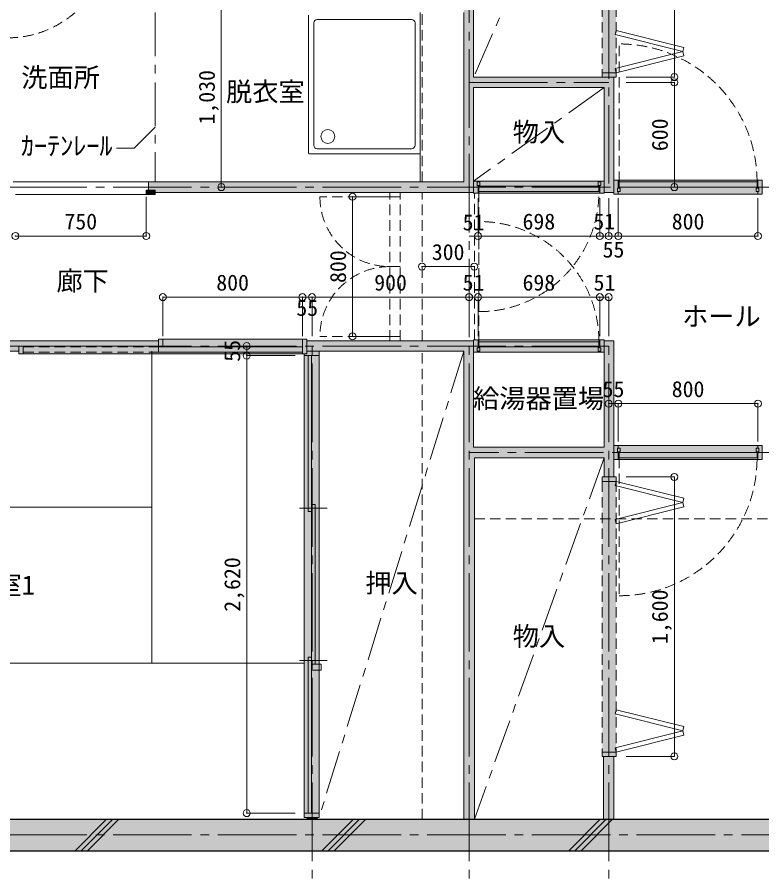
# Model space of a CAD drawing. Units: millimetres at full size, sheet at 1:50. Extents: x -9674 to 9699, y -6794 to 6791.
# Drawn here: x -568 to 3700, y -3167 to 1745 of the extents above; entities that cross this region are included whole.
import ezdxf
from ezdxf.enums import TextEntityAlignment as Align

# ---------------------------------------------------------------- set-up
doc = ezdxf.new("R2010")
doc.units = ezdxf.units.MM
doc.header["$LTSCALE"] = 50
doc.header["$PDMODE"] = 32
doc.header["$PDSIZE"] = 40
for name, pattern in [('CHAIN1', [8, 5, -1, 1, -1]), ('CHAIN2', [12, 9, -1, 1, -1]), ('DASHED1', [1.8, 1.2, -0.6])]:
    doc.linetypes.add(name, pattern=pattern)
for name, color, linetype, lineweight in [('1-0_芯', 7, 'CHAIN2', 9), ('1-1_躯体', 2, 'Continuous', 25), ('1-2_間仕切', 3, 'Continuous', 18), ('1-3_建具', 3, 'Continuous', 18), ('1-4_仕上げ', 4, 'Continuous', 9), ('1-5_設備', 7, 'Continuous', 9), ('1-7_その他', 7, 'DASHED1', 9), ('1-8_ハッチ', 4, 'Continuous', 9), ('1-A_文字', 7, 'Continuous', 9), ('1-B_寸法', 7, 'Continuous', 9), ('1-C_梁', 7, 'DASHED1', 9), ('1-D_記号', 7, 'CHAIN1', 9)]:
    doc.layers.add(name, color=color, linetype=linetype, lineweight=lineweight)
doc.layers.add('4-0', color=1, linetype='Continuous')
doc.layers.add('4-2', color=4, linetype='Continuous')
doc.styles.add('ＭＳ ゴシック', font='')
doc.styles.get('ＭＳ ゴシック').set_extended_font_data('MS Gothic')

msp = doc.modelspace()

# ---------------------------------------------------------------- linework, layer by layer
at = {"layer": '1-0_芯'}
for p, q in [((2022.5, -3688.13), (2022.5, 4241.87)), ((2822.5, 4241.87), (2822.5, 771.87)), ((2022.5, 1371.87), (2822.5, 1371.87)), ((-8417.5, 771.87), (8192.5, 771.87)), ((-8417.5, -138.13), (2822.5, -138.13)), ((1122.5, -3688.13), (1122.5, -138.13)), ((2822.5, -3688.13), (2822.5, -138.13)), ((8192.5, -748.13), (2022.5, -748.13)), ((-8417.5, -2938.13), (8192.5, -2938.13))]:
    msp.add_line(p, q, dxfattribs=at)
at = {"layer": '1-1_躯体'}
for p, q in [((-6617.5, -2848.13), (6182.5, -2848.13)), ((-6617.5, -3028.13), (6182.5, -3028.13))]:
    msp.add_line(p, q, dxfattribs=at)
at = {"layer": '1-2_間仕切'}
for p, q in [((2048.5, 1401.87), (2048.5, 3116.87)), ((1992.5, 801.87), (1992.5, 1771.87)), ((2048.5, 1401.87), (2796.5, 1401.87)), ((2852.5, 802.87), (2852.5, 1401.87)), ((2048.5, 806.87), (2048.5, 1341.87)), ((185, 754.37), (185, 801.87)), ((185, 801.87), (1992.5, 801.87)), ((2048.5, 741.87), (222.5, 741.87)), ((2852.5, 741.87), (2796.5, 741.87)), ((-2507.5, -108.13), (242.5, -108.13)), ((-532.5, -138.13), (242.5, -138.13)), ((1092.5, -108.13), (2048.5, -108.13)), ((2048.5, -718.13), (2048.5, -108.13)), ((2796.5, -108.13), (2852.5, -108.13)), ((2796.5, -718.13), (2796.5, -108.13)), ((2852.5, -718.13), (2852.5, -108.13)), ((-2507.5, -168.13), (-557.5, -168.13)), ((1092.5, -168.13), (1992.5, -168.13)), ((1992.5, -2848.13), (1992.5, -168.13)), ((2048.5, -718.13), (2796.5, -718.13)), ((2052.5, -2848.13), (2052.5, -778.13)), ((2052.5, -778.13), (2796.5, -778.13)), ((2796.5, -778.13), (2796.5, -888.13)), ((2852.5, -888.13), (2852.5, -778.13)), ((2792.5, -2848.13), (2792.5, -2488.13)), ((2852.5, -2848.13), (2852.5, -2488.13)), ((1092.5, -2848.13), (1092.5, -2838.13)), ((1152.5, -2848.13), (1152.5, -2838.13))]:
    msp.add_line(p, q, dxfattribs=at)
msp.add_lwpolyline([(2048.5, 1341.87), (2796.5, 1341.87), (2796.5, 801.87)], dxfattribs=at)
at = {"layer": '1-3_建具', "color": 7, "linetype": 'DASHED1', "lineweight": 9}
for p, q in [((2785, 2976.87), (2785, 1426.87)), ((2865, 2976.87), (2865, 1426.87)), ((2882.5, 801.87), (2882.5, 1591.87)), ((1567.5, -108.13), (1567.5, 741.87)), ((1627.5, -108.13), (1627.5, 741.87)), ((2078.5, 746.87), (2078.5, 58.87)), ((1567.5, 716.87), (1167.5, 716.87)), ((1627.5, 716.87), (1567.5, 716.87)), ((2078.5, -113.13), (2078.5, 574.87)), ((1567.5, 316.87), (1627.5, 316.87)), ((1567.5, -83.13), (1167.5, -83.13)), ((1567.5, -83.13), (1627.5, -83.13)), ((-532.5, -143.13), (242.5, -143.13)), ((-532.5, -173.13), (242.5, -173.13)), ((2882.5, -778.13), (2882.5, -1568.13)), ((2785, -913.13), (2785, -2463.13)), ((2865, -913.13), (2865, -2463.13))]:
    msp.add_line(p, q, dxfattribs=at)
at = {"layer": '1-3_建具', "color": 7, "lineweight": 9}
for p, q in [((2858.94, 1645.15), (2865, 1669.4)), ((2858.94, 1645.15), (3246.99, 1548.14)), ((3253.06, 1572.39), (2865, 1669.4)), ((3246.99, 1548.14), (3253.06, 1572.39)), ((2865, 1426.87), (2785, 1426.87)), ((2785, 1401.87), (2785, 1426.87)), ((2858.94, 1451.12), (2865, 1426.87)), ((2865, 1401.87), (2865, 1426.87)), ((2865, 1401.87), (2785, 1401.87)), ((185, 801.87), (-590, 801.87)), ((2073.5, 806.87), (2771.5, 806.87)), ((2877.5, 811.87), (3677.5, 811.87)), ((2771.5, 736.87), (2073.5, 736.87)), ((-577.5, 729.37), (172.5, 729.37)), ((3677.5, 731.87), (2877.5, 731.87)), ((267.5, -98.13), (1067.5, -98.13)), ((-557.5, -138.13), (-557.5, -163.13)), ((-532.5, -183.13), (-532.5, -138.13)), ((242.5, -173.13), (242.5, -143.13)), ((242.5, -143.13), (1067.5, -143.13)), ((2771.5, -103.13), (2073.5, -103.13)), ((-532.5, -183.13), (1067.5, -183.13)), ((242.5, -173.13), (1067.5, -173.13)), ((1077.5, -2813.13), (1077.5, -193.13)), ((1162.5, -193.13), (1162.5, -2813.13)), ((2073.5, -173.13), (2771.5, -173.13)), ((3677.5, -708.13), (2877.5, -708.13)), ((2877.5, -788.13), (3677.5, -788.13)), ((2865, -888.13), (2785, -888.13)), ((2858.94, -937.38), (2865, -913.13)), ((2865, -913.13), (2865, -888.13)), ((1210, -1066.46), (1050, -1066.46)), ((2858.94, -1131.41), (3246.99, -1034.4)), ((3253.06, -1058.65), (2865, -1155.67)), ((3246.99, -1034.4), (3253.06, -1058.65)), ((2858.94, -1131.41), (2865, -1155.67)), ((1210, -1939.8), (1050, -1939.8)), ((2858.94, -2244.85), (2865, -2220.6)), ((2858.94, -2244.85), (3246.99, -2341.86)), ((3253.06, -2317.61), (2865, -2220.6)), ((3246.99, -2341.86), (3253.06, -2317.61)), ((2858.94, -2438.88), (2865, -2463.13)), ((2865, -2463.13), (2785, -2463.13)), ((2785, -2488.13), (2785, -2463.13)), ((2865, -2488.13), (2785, -2488.13)), ((2865, -2488.13), (2865, -2463.13))]:
    msp.add_line(p, q, dxfattribs=at)
at = {"layer": '1-3_建具'}
for p, q in [((2068.5, 801.87), (2083.5, 801.87)), ((2068.5, 781.87), (2068.5, 801.87)), ((2073.5, 806.87), (2073.5, 801.87)), ((2083.5, 781.87), (2083.5, 801.87)), ((2761.5, 781.87), (2761.5, 801.87)), ((2776.5, 801.87), (2761.5, 801.87)), ((2771.5, 806.87), (2771.5, 801.87)), ((2776.5, 781.87), (2776.5, 801.87)), ((2852.5, 811.87), (2852.5, 731.87)), ((2852.5, 811.87), (2877.5, 811.87)), ((2877.5, 766.87), (2877.5, 811.87)), ((2882.5, 771.87), (2882.5, 801.87)), ((2882.5, 801.87), (3672.5, 801.87)), ((3672.5, 801.87), (3672.5, 771.87)), ((3677.5, 766.87), (3677.5, 811.87)), ((172.5, 729.37), (172.5, 754.37)), ((222.5, 754.37), (172.5, 754.37)), ((222.5, 729.37), (222.5, 754.37)), ((2073.5, 736.87), (2048.5, 736.87)), ((2068.5, 781.87), (2083.5, 781.87)), ((2073.5, 781.87), (2073.5, 736.87)), ((2078.5, 746.87), (2078.5, 776.87)), ((2766.5, 776.87), (2078.5, 776.87)), ((2078.5, 746.87), (2766.5, 746.87)), ((2776.5, 781.87), (2761.5, 781.87)), ((2766.5, 746.87), (2766.5, 776.87)), ((2771.5, 781.87), (2771.5, 736.87)), ((2771.5, 736.87), (2796.5, 736.87)), ((2872.5, 766.87), (2887.5, 766.87)), ((2872.5, 746.87), (2872.5, 766.87)), ((2887.5, 746.87), (2872.5, 746.87)), ((2877.5, 746.87), (2877.5, 731.87)), ((3672.5, 771.87), (2882.5, 771.87)), ((2887.5, 766.87), (2887.5, 746.87)), ((3667.5, 766.87), (3667.5, 746.87)), ((3682.5, 766.87), (3667.5, 766.87)), ((3682.5, 746.87), (3667.5, 746.87)), ((3677.5, 746.87), (3677.5, 731.87)), ((3682.5, 766.87), (3682.5, 746.87)), ((222.5, 729.37), (172.5, 729.37)), ((2852.5, 731.87), (2877.5, 731.87)), ((3677.5, 731.87), (3702.5, 731.87)), ((267.5, -98.13), (242.5, -98.13)), ((242.5, -138.13), (242.5, -98.13)), ((267.5, -138.13), (267.5, -98.13)), ((1092.5, -98.13), (1067.5, -98.13)), ((1067.5, -98.13), (1067.5, -183.13)), ((1092.5, -183.13), (1092.5, -98.13)), ((-557.5, -183.13), (-557.5, -138.13)), ((267.5, -138.13), (242.5, -138.13)), ((2073.5, -103.13), (2048.5, -103.13)), ((2073.5, -148.13), (2073.5, -103.13)), ((2078.5, -113.13), (2078.5, -143.13)), ((2078.5, -113.13), (2766.5, -113.13)), ((2766.5, -143.13), (2078.5, -143.13)), ((2766.5, -113.13), (2766.5, -143.13)), ((2771.5, -103.13), (2796.5, -103.13)), ((2771.5, -148.13), (2771.5, -103.13)), ((2796.5, -113.13), (2796.5, -103.13)), ((-532.5, -183.13), (-557.5, -183.13)), ((1092.5, -183.13), (1067.5, -183.13)), ((1077.5, -183.13), (1077.5, -193.13)), ((1162.5, -193.13), (1077.5, -193.13)), ((1100, -193.13), (1100, -1086.46)), ((1120, -1086.46), (1120, -193.13)), ((1162.5, -193.13), (1162.5, -168.13)), ((2068.5, -148.13), (2068.5, -168.13)), ((2068.5, -148.13), (2083.5, -148.13)), ((2068.5, -168.13), (2083.5, -168.13)), ((2073.5, -173.13), (2073.5, -168.13)), ((2083.5, -148.13), (2083.5, -168.13)), ((2761.5, -148.13), (2761.5, -168.13)), ((2776.5, -148.13), (2761.5, -148.13)), ((2776.5, -168.13), (2761.5, -168.13)), ((2771.5, -173.13), (2771.5, -168.13)), ((2771.5, -173.13), (2796.5, -173.13)), ((2776.5, -148.13), (2776.5, -168.13)), ((2852.5, -788.13), (2852.5, -708.13)), ((2852.5, -708.13), (2877.5, -708.13)), ((2887.5, -723.13), (2872.5, -723.13)), ((2872.5, -723.13), (2872.5, -743.13)), ((2877.5, -723.13), (2877.5, -708.13)), ((2887.5, -743.13), (2887.5, -723.13)), ((3667.5, -743.13), (3667.5, -723.13)), ((3682.5, -723.13), (3667.5, -723.13)), ((3677.5, -708.13), (3702.5, -708.13)), ((3677.5, -723.13), (3677.5, -708.13)), ((3682.5, -743.13), (3682.5, -723.13)), ((2872.5, -743.13), (2887.5, -743.13)), ((2877.5, -743.13), (2877.5, -788.13)), ((2882.5, -748.13), (2882.5, -778.13)), ((3672.5, -748.13), (2882.5, -748.13)), ((2882.5, -778.13), (3672.5, -778.13)), ((3682.5, -743.13), (3667.5, -743.13)), ((3672.5, -778.13), (3672.5, -748.13)), ((3677.5, -743.13), (3677.5, -788.13)), ((2852.5, -788.13), (2877.5, -788.13)), ((1100, -1086.46), (1120, -1086.46)), ((1100, -1919.8), (1120, -1919.8)), ((1100, -1919.8), (1100, -2813.13)), ((1120, -1919.8), (1120, -2813.13)), ((1162.5, -2813.13), (1077.5, -2813.13)), ((1162.5, -2838.13), (1162.5, -2813.13))]:
    msp.add_line(p, q, dxfattribs=at)
at = {"layer": '1-3_建具', "color": 7, "lineweight": 9}
for points in [[(2858.94, 1451.12), (3246.99, 1548.14), (3253.06, 1523.88), (2865, 1426.87)], [(2865, -913.13), (2785, -913.13), (2785, -888.13)], [(2858.94, -937.38), (3246.99, -1034.4), (3253.06, -1010.15), (2865, -913.13)], [(2858.94, -2438.88), (3246.99, -2341.86), (3253.06, -2366.12), (2865, -2463.13)]]:
    msp.add_lwpolyline(points, dxfattribs=at)
at = {"layer": '1-3_建具'}
for points in [[(2073.5, 806.87), (2048.5, 806.87), (2048.5, 736.87)], [(2771.5, 806.87), (2796.5, 806.87), (2796.5, 736.87)], [(3677.5, 811.87), (3702.5, 811.87), (3702.5, 731.87)], [(-532.5, -183.13), (-532.5, -138.13), (-557.5, -138.13)], [(2073.5, -173.13), (2048.5, -173.13), (2048.5, -103.13)], [(3677.5, -788.13), (3702.5, -788.13), (3702.5, -708.13)], [(1120, -1959.8), (1120, -1046.46), (1140, -1046.46), (1140, -1959.8)], [(1162.5, -2838.13), (1077.5, -2838.13), (1077.5, -2813.13)]]:
    msp.add_lwpolyline(points, dxfattribs=at)
msp.add_lwpolyline([(1120, -1994.8), (1175, -1994.8), (1175, -1959.8), (1120, -1959.8)], close=True, dxfattribs=at)
at = {"layer": '1-3_建具', "color": 7, "linetype": 'DASHED1', "lineweight": 9}
for centre, radius, start, end in [((-622.5, 2216.87), 590, 270, 0), ((2882.5, 801.87), 790, 360, 90), ((2078.5, 746.87), 688, 270, 0), ((1567.5, 716.87), 400, 180, 270), ((2078.5, -113.13), 688, 0, 90), ((1567.5, -83.13), 400, 90, 180), ((2882.5, -778.13), 790, 270, 0)]:
    msp.add_arc(centre, radius, start, end, dxfattribs=at)
at = {"layer": '1-4_仕上げ'}
for p, q in [((205, -168.13), (205, -1954.8)), ((-1540, -1061.46), (205, -1061.46)), ((-2412.5, -1954.8), (1077.5, -1954.8))]:
    msp.add_line(p, q, dxfattribs=at)
at = {"layer": '1-5_設備'}
for p, q in [((1742.5, 801.87), (1742.5, 1771.87)), ((1102.5, 1756.87), (1102.5, 966.87)), ((1692.5, 1731.87), (1152.5, 1731.87)), ((1132.5, 1711.87), (1132.5, 1011.87)), ((1712.5, 1711.87), (1712.5, 1011.87)), ((1152.5, 991.87), (1692.5, 991.87)), ((1107.5, 961.87), (1742.5, 961.87))]:
    msp.add_line(p, q, dxfattribs=at)
msp.add_circle((1212.5, 1061.87), 40, dxfattribs=at)
for centre, radius, start, end in [((1152.5, 1711.87), 20, 90, 180), ((1692.5, 1711.87), 20, 0, 90), ((1152.5, 1011.87), 20, 180, 270), ((1692.5, 1011.87), 20, 270, 0), ((1107.5, 966.87), 5, 180, 270)]:
    msp.add_arc(centre, radius, start, end, dxfattribs=at)
at = {"layer": '1-7_その他', "color": 4, "linetype": 'CHAIN1'}
for p, q in [((2796.5, 3116.87), (2048.5, 1401.87)), ((2796.5, 1341.87), (2048.5, 806.87)), ((1992.5, -168.13), (1162.5, -2838.13)), ((2796.5, -778.13), (2052.5, -2848.13))]:
    msp.add_line(p, q, dxfattribs=at)
at = {"layer": '1-8_ハッチ'}
for p, q in [((-235.06, -3028.13), (-55.06, -2848.13)), ((-199.7, -3028.13), (-19.7, -2848.13)), ((-164.35, -3028.13), (15.65, -2848.13)), ((1179.15, -3028.13), (1359.15, -2848.13)), ((1214.51, -3028.13), (1394.51, -2848.13)), ((1249.87, -3028.13), (1429.87, -2848.13)), ((2593.37, -3028.13), (2773.37, -2848.13)), ((2628.72, -3028.13), (2808.72, -2848.13)), ((2664.08, -3028.13), (2844.08, -2848.13))]:
    msp.add_line(p, q, dxfattribs=at)
at = {"layer": '1-A_文字'}
for q in [(222.5, 1115.6), (2.56, 995.66)]:
    msp.add_line((102.56, 995.66), q, dxfattribs=at)
at = {"layer": '1-B_寸法'}
for p, q in [((3198.46, 1401.87), (3198.46, 3001.87)), ((602.46, 1801.87), (602.46, 771.87)), ((2921.61, 1401.87), (3198.46, 1401.87)), ((2921.61, 1371.87), (3198.46, 1371.87)), ((3198.46, 771.87), (3198.46, 1371.87)), ((172.5, 715.99), (172.5, 491.87)), ((1354.37, -83.13), (1354.37, 716.87)), ((1354.37, 716.87), (1539.82, 716.87)), ((2073.5, 707.86), (2073.5, 491.87)), ((2771.5, 707.86), (2771.5, 491.87)), ((2822.5, 707.86), (2822.5, 491.87)), ((2877.5, 707.86), (2877.5, 491.87)), ((3677.5, 707.86), (3677.5, 491.87)), ((-577.5, 491.87), (172.5, 491.87)), ((2073.5, 491.87), (2022.5, 491.87)), ((2771.5, 491.87), (2073.5, 491.87)), ((2822.5, 491.87), (2771.5, 491.87)), ((2877.5, 491.87), (2822.5, 491.87)), ((3677.5, 491.87), (2877.5, 491.87)), ((2052.5, 316.87), (1752.5, 316.87)), ((1067.5, 141.87), (267.5, 141.87)), ((267.5, -82.25), (267.5, 141.87)), ((1067.5, -82.25), (1067.5, 141.87)), ((1122.5, 141.87), (1067.5, 141.87)), ((1122.5, -82.25), (1122.5, 141.87)), ((2022.5, 141.87), (1122.5, 141.87)), ((2073.5, 141.87), (2022.5, 141.87)), ((2073.5, -82.25), (2073.5, 141.87)), ((2073.5, 141.87), (2771.5, 141.87)), ((2771.5, -82.25), (2771.5, 141.87)), ((2771.5, 141.87), (2822.5, 141.87)), ((2822.5, -82.25), (2822.5, 141.87)), ((1354.37, -83.13), (1539.82, -83.13)), ((748.34, -193.13), (748.34, -138.13)), ((1025.83, -193.13), (748.34, -193.13)), ((748.34, -2813.13), (748.34, -193.13)), ((2877.5, -468.13), (2822.5, -468.13)), ((2877.5, -468.13), (3677.5, -468.13)), ((2877.5, -684.12), (2877.5, -468.13)), ((3677.5, -684.12), (3677.5, -468.13)), ((2921.61, -888.13), (3198.46, -888.13)), ((3198.46, -2488.13), (3198.46, -888.13)), ((2921.61, -2488.13), (3198.46, -2488.13)), ((1025.83, -2813.13), (748.34, -2813.13))]:
    msp.add_line(p, q, dxfattribs=at)
at = {"layer": '1-B_寸法', "color": 3}
for p in [(3198.46, 1401.87), (3198.46, 1371.87), (602.46, 771.87), (3198.46, 771.87), (1354.37, 716.87), (-577.5, 491.87), (172.5, 491.87), (2073.5, 491.87), (2771.5, 491.87), (2822.5, 491.87), (2877.5, 491.87), (3677.5, 491.87), (1752.5, 316.87), (2052.5, 316.87), (267.5, 141.87), (1067.5, 141.87), (1122.5, 141.87), (2022.5, 141.87), (2073.5, 141.87), (2771.5, 141.87), (2822.5, 141.87), (1354.37, -83.13), (748.34, -138.13), (748.34, -193.13), (2822.5, -468.13), (2877.5, -468.13), (3677.5, -468.13), (3198.46, -888.13), (3198.46, -2488.13), (748.34, -2813.13)]:
    msp.add_point(p, dxfattribs=at)
at = {"layer": '1-C_梁'}
for p, q in [((1752.5, 801.87), (1752.5, 1771.87)), ((1752.5, -108.13), (1752.5, 741.87)), ((2052.5, -103.13), (2052.5, 736.87)), ((1752.5, -2848.13), (1752.5, -168.13)), ((2052.5, -1128.13), (6182.5, -1128.13))]:
    msp.add_line(p, q, dxfattribs=at)
at = {"layer": '1-D_記号'}
msp.add_line((222.5, 1771.87), (222.5, 801.87), dxfattribs=at)
at = {"layer": '4-0'}
for points in [[(-6917.5, -3028.13), (6482.5, -3028.13), (-6617.5, -2848.13)], [(6482.5, -3028.13), (6182.5, -2848.13), (-6617.5, -2848.13)]]:
    msp.add_solid(points, dxfattribs=at)
at = {"layer": '4-2'}
for points in [[(1992.5, 3116.87), (2048.5, 3116.87), (1992.5, 801.87), (2048.5, 1401.87)], [(2785, 1401.87), (2865, 1401.87), (2785, 3001.87), (2865, 3001.87)], [(2048.5, 1401.87), (2048.5, 741.87), (1992.5, 801.87)], [(2048.5, 1341.87), (2048.5, 1401.87), (2796.5, 1341.87), (2796.5, 1401.87)], [(2796.5, 741.87), (2852.5, 741.87), (2796.5, 1401.87), (2852.5, 1401.87)], [(185, 754.37), (185, 801.87), (1992.5, 801.87)], [(1992.5, 801.87), (222.5, 754.37), (185, 754.37)], [(1992.5, 801.87), (2048.5, 741.87), (222.5, 741.87)], [(1992.5, 801.87), (222.5, 741.87), (222.5, 754.37)], [(2796.5, 736.87), (2796.5, 806.87), (2048.5, 736.87), (2048.5, 806.87)], [(2852.5, 731.87), (2852.5, 811.87), (3702.5, 731.87), (3702.5, 811.87)], [(172.5, 729.37), (172.5, 754.37), (222.5, 729.37), (222.5, 754.37)], [(242.5, -108.13), (242.5, -98.13), (1092.5, -98.13)], [(242.5, -108.13), (1092.5, -98.13), (1092.5, -183.13)], [(-2507.5, -168.13), (-2507.5, -108.13), (242.5, -108.13)], [(242.5, -108.13), (-557.5, -168.13), (-2507.5, -168.13)], [(242.5, -108.13), (1092.5, -183.13), (-557.5, -183.13)], [(242.5, -108.13), (-557.5, -183.13), (-557.5, -168.13)], [(1092.5, -168.13), (1092.5, -108.13), (2048.5, -108.13)], [(2048.5, -108.13), (1992.5, -168.13), (1092.5, -168.13)], [(2048.5, -108.13), (1992.5, -2848.13), (1992.5, -168.13)], [(1992.5, -2848.13), (2048.5, -108.13), (2048.5, -718.13)], [(2048.5, -173.13), (2048.5, -103.13), (2796.5, -173.13), (2796.5, -103.13)], [(2796.5, -108.13), (2852.5, -108.13), (2852.5, -888.13)], [(2796.5, -108.13), (2852.5, -888.13), (2796.5, -888.13)], [(1162.5, -193.13), (1077.5, -193.13), (1077.5, -183.13)], [(1162.5, -193.13), (1077.5, -183.13), (1092.5, -183.13)], [(1092.5, -2838.13), (1077.5, -2838.13), (1077.5, -193.13)], [(1092.5, -2838.13), (1077.5, -193.13), (1162.5, -193.13)], [(1162.5, -193.13), (1092.5, -183.13), (1092.5, -168.13)], [(1162.5, -193.13), (1092.5, -168.13), (1162.5, -168.13)], [(1092.5, -2838.13), (1162.5, -193.13), (1162.5, -2838.13)], [(2052.5, -2848.13), (1992.5, -2848.13), (2048.5, -718.13)], [(2048.5, -718.13), (2796.5, -718.13), (2052.5, -778.13)], [(2048.5, -718.13), (2052.5, -778.13), (2052.5, -2848.13)], [(2796.5, -718.13), (2796.5, -778.13), (2052.5, -778.13)], [(2852.5, -788.13), (2852.5, -708.13), (3702.5, -788.13), (3702.5, -708.13)], [(2785, -888.13), (2865, -888.13), (2865, -2488.13)], [(2785, -888.13), (2865, -2488.13), (2852.5, -2488.13)], [(2785, -888.13), (2852.5, -2488.13), (2852.5, -2848.13)], [(2792.5, -2488.13), (2785, -2488.13), (2785, -888.13)], [(2792.5, -2488.13), (2785, -888.13), (2852.5, -2848.13)], [(2852.5, -2848.13), (2792.5, -2848.13), (2792.5, -2488.13)], [(1152.5, -2848.13), (1092.5, -2848.13), (1092.5, -2838.13)], [(1092.5, -2838.13), (1152.5, -2838.13), (1152.5, -2848.13)]]:
    msp.add_solid(points, dxfattribs=at)

# ---------------------------------------------------------------- texts
at = {"layer": '1-A_文字', "style": 'ＭＳ ゴシック'}
for s, p in [('洗面所', (-543.79, 1311.97)), ('脱衣室', (629.78, 1230.23)), ('物入', (2272.5, 999.37)), ('ｶｰﾃﾝﾚｰﾙ', (-546, 921)), ('廊下', (-342.09, 147.16)), ('ホール', (3243.15, -56.02)), ('給湯器置場', (2045.7, -526.42)), ('押入', (1427.5, -1583.13)), ('和室1', (-841.04, -1594.7)), ('物入', (2272.5, -1888.13))]:
    msp.add_text(s, height=110, dxfattribs=at).set_placement(p, align=Align.BOTTOM_LEFT)
at = {"layer": '1-B_寸法', "style": 'ＭＳ ゴシック'}
for s, p in [('1,030', (592.46, 1130.62)), ('600', (3188.46, 978.12)), ('800', (1344.37, 223.12)), ('55', (738.34, -228.13)), ('2,620', (738.34, -1659.38)), ('1,600', (3188.46, -1844.38))]:
    msp.add_text(s, height=91.64, rotation=90, dxfattribs=at).set_placement(p, align=Align.BOTTOM_LEFT)
for s, p in [('750', (-296.25, 501.87)), ('51', (1985.5, 496.74)), ('698', (2328.75, 501.87)), ('51', (2734.5, 501.87)), ('800', (3183.75, 501.87)), ('300', (1808.75, 326.87)), ('55', (2787.5, 341.04)), ('800', (573.75, 151.87)), ('900', (1478.75, 151.87)), ('51', (1985.5, 151.87)), ('698', (2328.75, 151.87)), ('51', (2735.5, 151.87)), ('55', (1032.5, 6.87)), ('55', (2787.5, -458.13)), ('800', (3183.75, -458.13))]:
    msp.add_text(s, height=91.64, dxfattribs=at).set_placement(p, align=Align.BOTTOM_LEFT)

doc.saveas('drawing.dxf')
